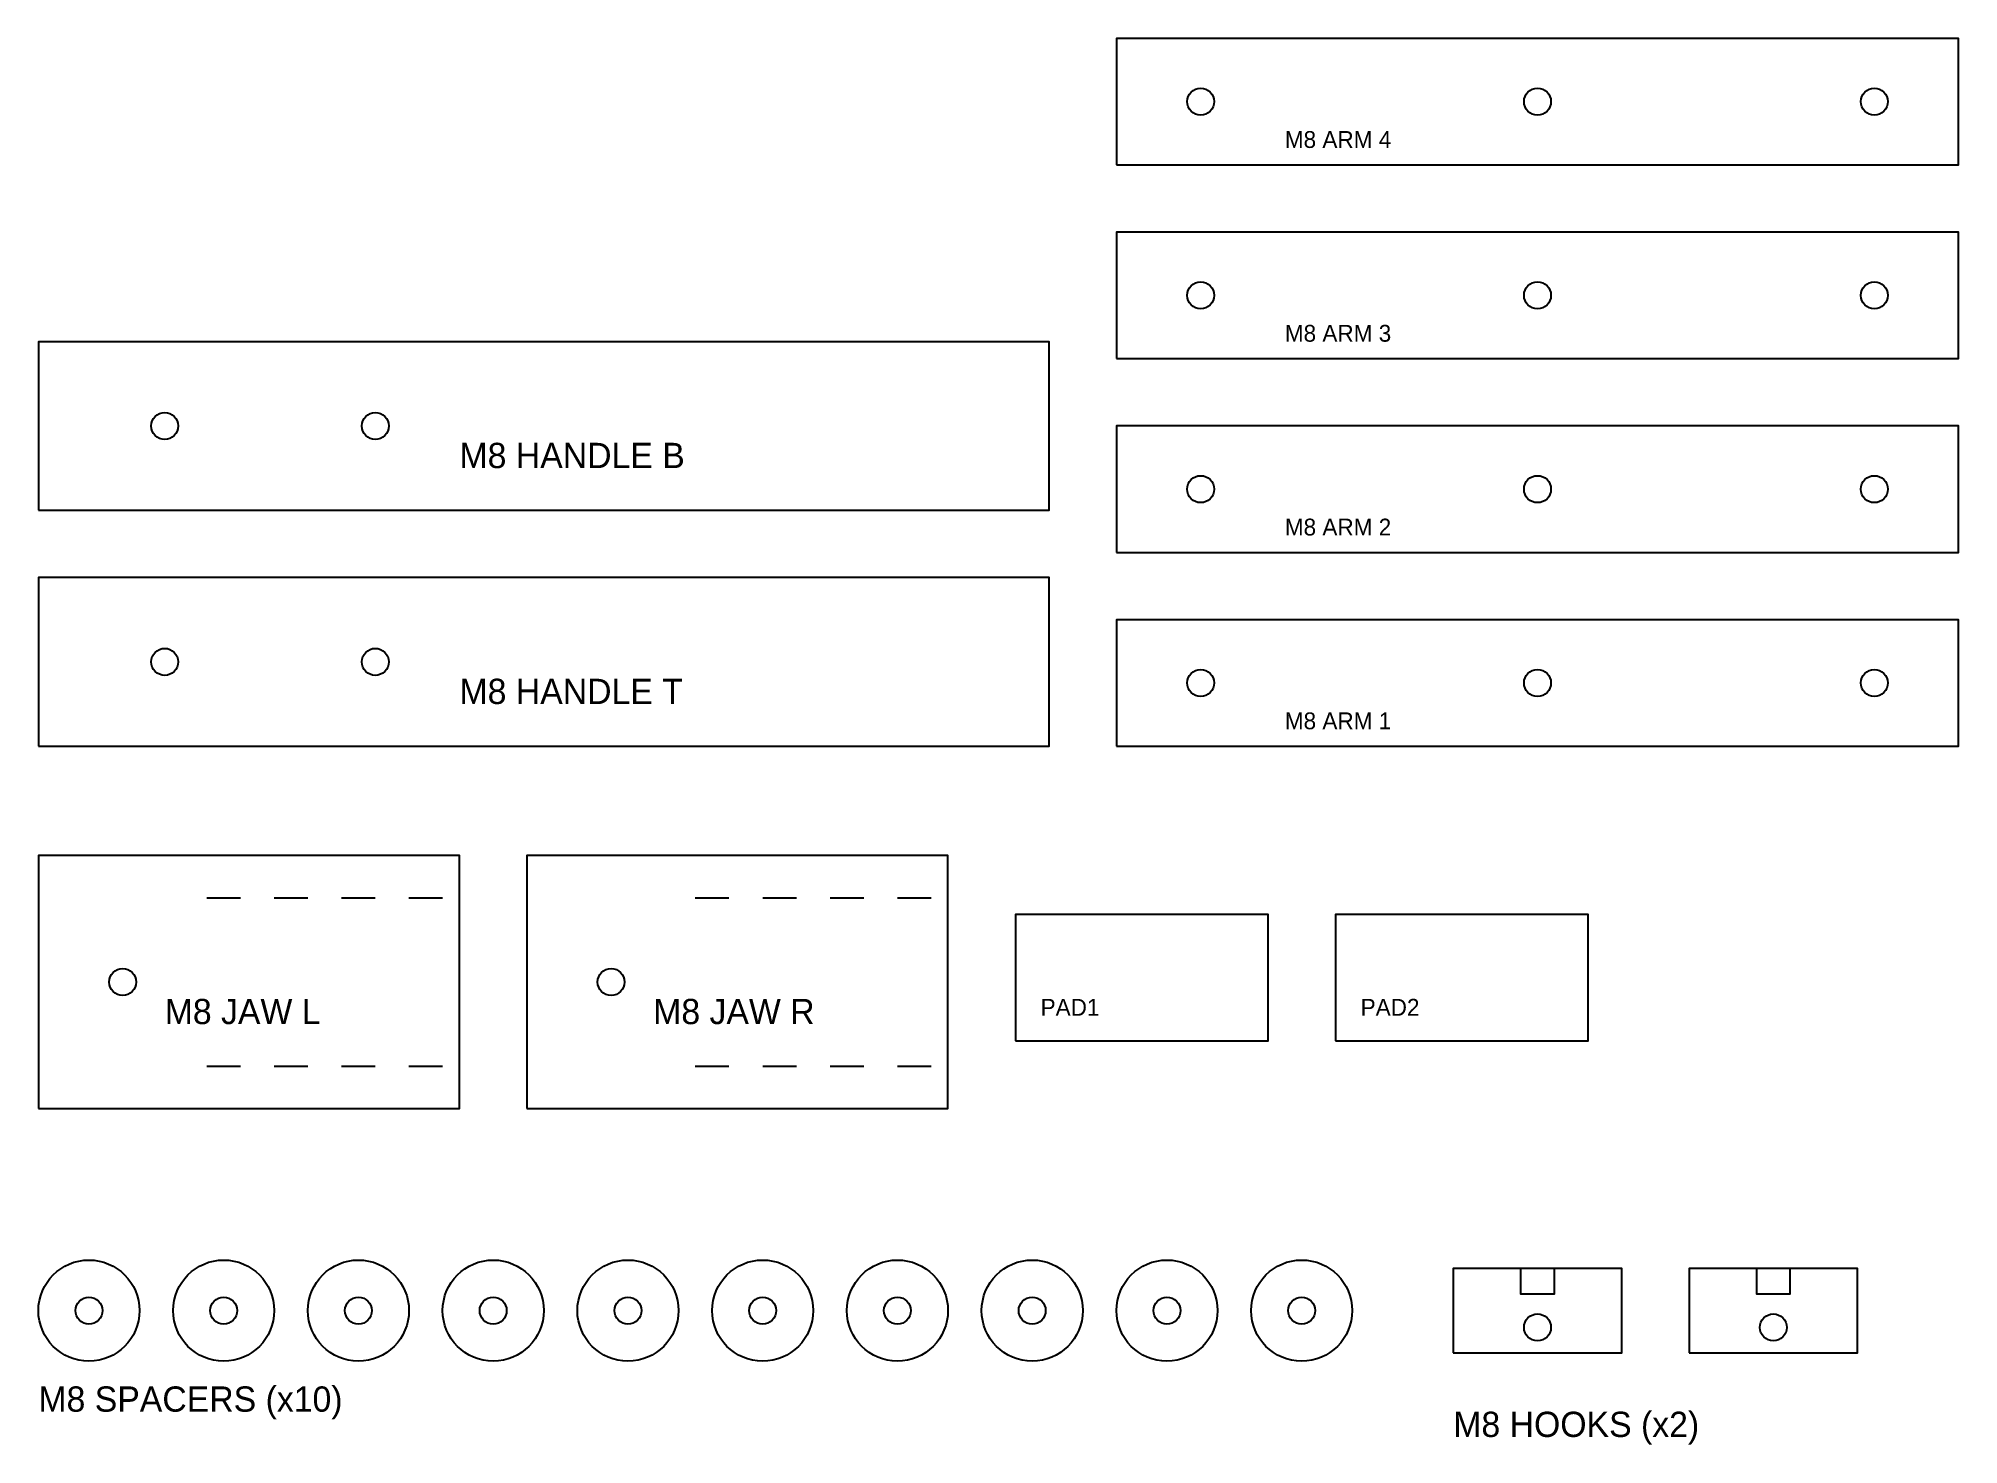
# Model space of a CAD drawing. Header units: metres. Extents: x 0 to 228, y -83 to 84.
import ezdxf

# ---------------------------------------------------------------- set-up
doc = ezdxf.new("R2010")
doc.units = ezdxf.units.M
doc.layers.add('CUTS', color=7, linetype='Continuous')
doc.layers.add('ENGRAVE', color=1, linetype='Continuous')

msp = doc.modelspace()

# ---------------------------------------------------------------- linework, layer by layer
at = {"layer": 'CUTS'}
for points in [[(128, 69), (228, 69), (228, 84), (128, 84)], [(128, 46), (228, 46), (228, 61), (128, 61)], [(0, 28), (120, 28), (120, 48), (0, 48)], [(128, 23), (228, 23), (228, 38), (128, 38)], [(0, 0), (120, 0), (120, 20), (0, 20)], [(128, 0), (228, 0), (228, 15), (128, 15)], [(0, -43), (50, -43), (50, -13), (0, -13)], [(58, -43), (108, -43), (108, -13), (58, -13)], [(116, -35), (146, -35), (146, -20), (116, -20)], [(154, -35), (184, -35), (184, -20), (154, -20)], [(168, -72), (188, -72), (188, -62), (168, -62)], [(196, -72), (216, -72), (216, -62), (196, -62)]]:
    msp.add_lwpolyline(points, close=True, dxfattribs=at)
for points in [[(176, -62), (176, -65), (180, -65), (180, -62)], [(204, -62), (204, -65), (208, -65), (208, -62)]]:
    msp.add_lwpolyline(points, dxfattribs=at)
for centre, radius in [((138, 76.5), 1.6), ((178, 76.5), 1.6), ((218, 76.5), 1.6), ((138, 53.5), 1.6), ((178, 53.5), 1.6), ((218, 53.5), 1.6), ((15, 38), 1.6), ((40, 38), 1.6), ((138, 30.5), 1.6), ((178, 30.5), 1.6), ((218, 30.5), 1.6), ((15, 10), 1.6), ((40, 10), 1.6), ((138, 7.5), 1.6), ((178, 7.5), 1.6), ((218, 7.5), 1.6), ((10, -28), 1.6), ((68, -28), 1.6), ((6, -67), 6), ((22, -67), 6), ((38, -67), 6), ((54, -67), 6), ((70, -67), 6), ((86, -67), 6), ((102, -67), 6), ((118, -67), 6), ((134, -67), 6), ((150, -67), 6), ((6, -67), 1.6), ((22, -67), 1.6), ((38, -67), 1.6), ((54, -67), 1.6), ((70, -67), 1.6), ((86, -67), 1.6), ((102, -67), 1.6), ((118, -67), 1.6), ((134, -67), 1.6), ((150, -67), 1.6), ((178, -69), 1.6), ((206, -69), 1.6)]:
    msp.add_circle(centre, radius, dxfattribs=at)
at = {"layer": 'ENGRAVE'}
for p, q in [((20, -18), (24, -18)), ((28, -18), (32, -18)), ((36, -18), (40, -18)), ((44, -18), (48, -18)), ((78, -18), (82, -18)), ((86, -18), (90, -18)), ((94, -18), (98, -18)), ((102, -18), (106, -18)), ((20, -38), (24, -38)), ((28, -38), (32, -38)), ((36, -38), (40, -38)), ((44, -38), (48, -38)), ((78, -38), (82, -38)), ((86, -38), (90, -38)), ((94, -38), (98, -38)), ((102, -38), (106, -38))]:
    msp.add_line(p, q, dxfattribs=at)

# ---------------------------------------------------------------- texts
for s, height, p in [('M8 ARM 4', 2, (148, 71)), ('M8 ARM 3', 2, (148, 48)), ('M8 HANDLE B', 3, (50, 33)), ('M8 ARM 2', 2, (148, 25)), ('M8 HANDLE T', 3, (50, 5)), ('M8 ARM 1', 2, (148, 2)), ('M8 JAW L', 3, (15, -33)), ('M8 JAW R', 3, (73, -33)), ('PAD1', 2, (119, -32)), ('PAD2', 2, (157, -32)), ('M8 SPACERS (x10)', 3, (0, -79)), ('M8 HOOKS (x2)', 3, (168, -82))]:
    msp.add_text(s, height=height, dxfattribs=at).set_placement(p)

doc.saveas('drawing.dxf')
